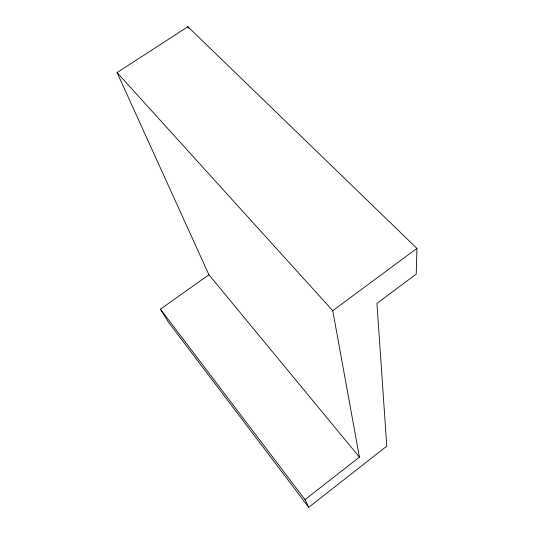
<?xml version="1.0" encoding="UTF-8"?>
<svg xmlns="http://www.w3.org/2000/svg" width="534" height="534" viewBox="0 0 534 534"><rect width="100%" height="100%" fill="white"/><g stroke="black" fill="none" stroke-linecap="round" stroke-linejoin="round"><path stroke-width="0.8" d="M416.927 248.397L416.24 274.082L376.944 303.405L386.783 446.17L308.719 507.3L168.283 321.962L160.414 309.186L208.914 274.756L117.073 72.604L187.868 26.7L416.927 248.397L332.755 310.681L359.429 457.137L305.001 499.617L308.719 507.3M117.073 72.604L332.755 310.681M208.914 274.756L359.429 457.137M160.414 309.186L305.001 499.617M187.868 26.7L188.375 28.282"/></g></svg>
